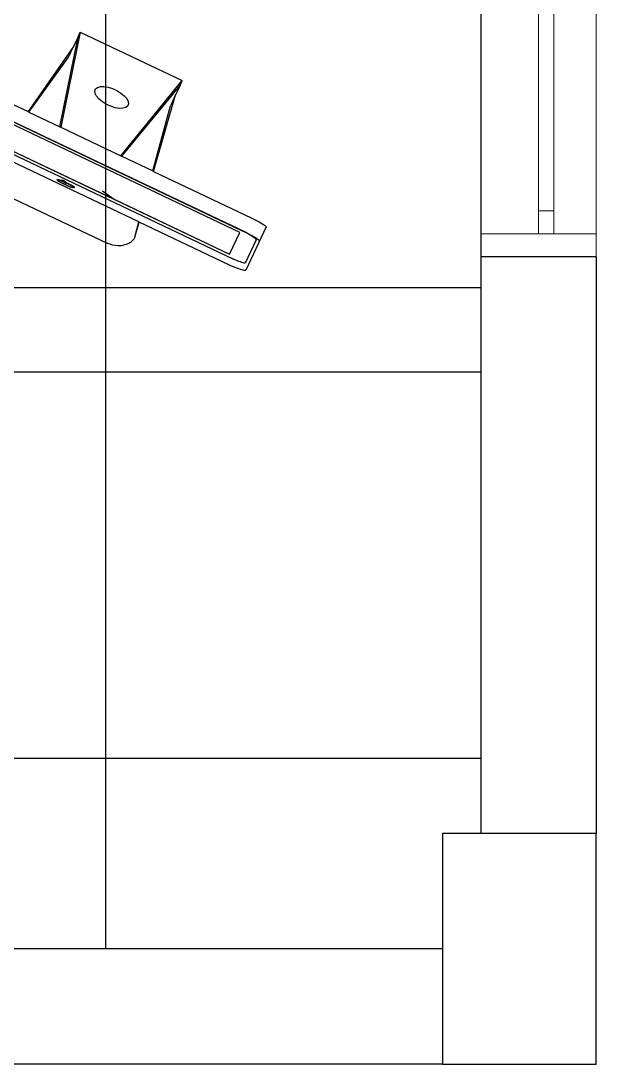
# Model space of a CAD drawing. Header units: millimetres. Extents: x 2823 to 2968, y 1352 to 1452.
# Drawn here: x 2933.581 to 2934.33, y 1399.165 to 1400.523 of the extents above; entities that cross this region are included whole.
import ezdxf

# ---------------------------------------------------------------- set-up
doc = ezdxf.new("R2010")
doc.units = ezdxf.units.MM
doc.header["$LTSCALE"] = 0.03
for name, color, linetype, lineweight in [('A-COTAS', 12, 'Continuous', 9), ('A-ESTRUTURA', 164, 'Continuous', 30), ('A-PAREDE', 5, 'Continuous', 30), ('A-VISTA01', 1, 'Continuous', 20), ('A-VISTA03', 3, 'Continuous', 9)]:
    doc.layers.add(name, color=color, linetype=linetype, lineweight=lineweight)
for name, color, linetype in [('A-EQUIPAMENTOS', 252, 'Continuous'), ('A-JANEL', 3, 'Continuous'), ('G_HACHURA', 9, 'Continuous')]:
    doc.layers.add(name, color=color, linetype=linetype)
doc.layers.add('A_lay', color=7, linetype='Continuous', true_color=0x919191)
doc.styles.add('Century Gothic', font='arial.ttf')
doc.dimstyles.new('COTA_250', dxfattribs={"dimscale": 250, "dimtxt": 0.002, "dimasz": 0.00025, "dimexe": 0.00075, "dimexo": 0.00075, "dimgap": 0.0005, "dimtad": 1, "dimzin": 4, "dimdsep": 46, "dimtxsty": 'Century Gothic', "dimblk": 'PU-Tick', "dimcen": 0.001, "dimdle": 0.00075, "dimse1": 1, "dimse2": 1, "dimclrd": 256, "dimclre": 256, "dimclrt": 256, "dimadec": 0, "dimazin": 0, "dimtfac": 1, "dimtix": 1, "dimtmove": 0, "dimatfit": 3, "dimldrblk": 'DOT', "dimfxl": 1, "dimarcsym": 0})

# ---------------------------------------------------------------- blocks, each defined once
blk = doc.blocks.new('PU-Tick')
for p, q in [((0, -1), (0, 1)), ((1, 0), (-1, 0))]:
    blk.add_line(p, q)
at = {"color": 0, "linetype": 'ByBlock', "const_width": 0.15}
blk.add_lwpolyline([(-0.5, -0.5), (0.5, 0.5)], dxfattribs=at)
blk = doc.blocks.new('*D105')
at = {"layer": 'A-COTAS', "lineweight": -2, "transparency": 16777216}
blk.add_line((2921.8423, 1396.473), (2934.2673, 1396.473), dxfattribs=at)
at = {"layer": 'Defpoints', "color": 0, "transparency": 16777216}
for p in [(2934.3298, 1399.1654), (2934.3298, 1396.473), (2921.7798, 1396.4623)]:
    blk.add_point(p, dxfattribs=at)
at = {"layer": 'A-COTAS', "lineweight": -2, "transparency": 16777216, "xscale": 0.0625, "yscale": 0.0625, "zscale": 0.0625, "rotation": 180}
blk.add_blockref('PU-Tick', (2921.7798, 1396.473), dxfattribs=at)
at = {"layer": 'A-COTAS', "lineweight": -2, "transparency": 16777216, "xscale": 0.0625, "yscale": 0.0625, "zscale": 0.0625}
blk.add_blockref('PU-Tick', (2934.3298, 1396.473), dxfattribs=at)
at = {"layer": 'A-COTAS', "transparency": 16777216, "insert": (2928.0548, 1396.8533), "char_height": 0.5, "attachment_point": 5, "style": 'Century Gothic'}
blk.add_mtext('12.55', dxfattribs=at)
blk = doc.blocks.new('_Dot')
at = {"layer": 'G_HACHURA', "color": 0, "lineweight": -2}
blk.add_line((-0.5, 0), (-1, 0), dxfattribs=at)
at = {"layer": 'G_HACHURA', "color": 0, "const_width": 0.5}
blk.add_lwpolyline([(-0.25, 0, 1), (0.25, 0, 1)], format="xyb", close=True, dxfattribs=at)
blk = doc.blocks.new('*D106')
at = {"layer": 'A-COTAS', "lineweight": -2, "transparency": 16777216}
blk.add_line((2934.3923, 1396.473), (2946.2683, 1396.473), dxfattribs=at)
at = {"layer": 'Defpoints', "color": 0, "transparency": 16777216}
for p in [(2946.3308, 1400.2123), (2934.3298, 1399.1654), (2946.3308, 1396.473)]:
    blk.add_point(p, dxfattribs=at)
at = {"layer": 'A-COTAS', "lineweight": -2, "transparency": 16777216, "xscale": 0.0625, "yscale": 0.0625, "zscale": 0.0625, "rotation": 180}
blk.add_blockref('PU-Tick', (2934.3298, 1396.473), dxfattribs=at)
at = {"layer": 'A-COTAS', "lineweight": -2, "transparency": 16777216, "xscale": 0.0625, "yscale": 0.0625, "zscale": 0.0625}
blk.add_blockref('PU-Tick', (2946.3308, 1396.473), dxfattribs=at)
at = {"layer": 'A-COTAS', "transparency": 16777216, "insert": (2940.3303, 1396.8533), "char_height": 0.5, "attachment_point": 5, "style": 'Century Gothic'}
blk.add_mtext('12.00', dxfattribs=at)
blk = doc.blocks.new('janela 1.50 PB')
at = {"layer": 'A-VISTA01', "color": 18, "ltscale": 0.0005, "true_color": 0x000000}
for p, q in [((1.47, 0), (0.03, 0)), ((0.03, -0.15), (1.47, -0.15))]:
    blk.add_line(p, q, dxfattribs=at)
at = {"layer": 'A-VISTA03', "ltscale": 0.0005}
for points in [[(1.5, -0.15), (1.47, -0.15), (1.47, 0), (1.5, 0)], [(1.44, -0.095), (0.78, -0.095), (0.78, -0.075), (1.44, -0.075)], [(1.47, -0.095), (1.44, -0.095), (1.44, -0.075), (1.47, -0.075)]]:
    blk.add_lwpolyline(points, close=True, dxfattribs=at)
blk = doc.blocks.new('Adminidtração')
at = {"layer": 'A_lay'}
h = blk.add_hatch(dxfattribs=at)
h.set_pattern_fill('ANSI37', color=256, scale=4.9, angle=45)
h.set_pattern_definition([(90, (-0.43, 0), (-0.6125, 6e-17), []), (180, (-0.43, 0), (-6e-17, -0.6125), [])])
h.paths.add_polyline_path([(207820.3417, 9278530.5822), (207820.3417, 9278530.5522), (207820.3417, 9278529.6522), (207822.9417, 9278529.6522), (207822.9417, 9278532.9522), (207822.8767, 9278532.9522), (207822.8467, 9278532.9522), (207821.4067, 9278532.9522), (207821.3767, 9278532.9522), (207821.2517, 9278532.9522), (207821.2517, 9278532.9522), (207821.2217, 9278532.9522), (207821.043, 9278532.9522), (207820.9747, 9278532.9522), (207820.8913, 9278532.9522), (207820.4217, 9278532.9522), (207820.3917, 9278532.9522), (207820.3417, 9278532.9522), (207820.3417, 9278532.0522), (207820.3417, 9278532.0222)])
at = {"layer": 'A-EQUIPAMENTOS'}
for p, q in [((207820.8628, 9278530.8447), (207820.7301, 9278530.7816)), ((207820.8628, 9278530.8447), (207820.8881, 9278530.721)), ((207820.8657, 9278530.8386), (207820.8628, 9278530.8447)), ((207820.8893, 9278530.7216), (207820.8657, 9278530.8386)), ((207820.8657, 9278530.8386), (207820.8716, 9278530.8261)), ((207820.8716, 9278530.8261), (207820.9308, 9278530.7413)), ((207820.8783, 9278530.8121), (207820.8716, 9278530.8261)), ((207820.9296, 9278530.7407), (207820.8783, 9278530.8121)), ((207821.0548, 9278530.8002), (207820.9308, 9278530.7413)), ((207821.0634, 9278530.7822), (207820.6491, 9278530.5852)), ((207820.81, 9278530.6838), (207820.7301, 9278530.7816)), ((207820.733, 9278530.7754), (207820.7301, 9278530.7816)), ((207820.8088, 9278530.6833), (207820.733, 9278530.7754)), ((207820.733, 9278530.7754), (207820.7389, 9278530.763)), ((207820.8266, 9278530.773), (207820.8208, 9278530.7712)), ((207820.832, 9278530.7739), (207820.8266, 9278530.773)), ((207820.8367, 9278530.7738), (207820.832, 9278530.7739)), ((207820.8404, 9278530.7728), (207820.8367, 9278530.7738)), ((207820.8429, 9278530.7708), (207820.8404, 9278530.7728)), ((207820.7674, 9278530.6636), (207820.7389, 9278530.763)), ((207820.7389, 9278530.763), (207820.7456, 9278530.7489)), ((207820.8057, 9278530.7619), (207820.8024, 9278530.7582)), ((207820.81, 9278530.7655), (207820.8057, 9278530.7619)), ((207820.8152, 9278530.7687), (207820.81, 9278530.7655)), ((207820.8208, 9278530.7712), (207820.8152, 9278530.7687)), ((207820.8384, 9278530.7575), (207820.8417, 9278530.7612)), ((207820.8417, 9278530.7612), (207820.8436, 9278530.7649)), ((207820.844, 9278530.7681), (207820.8429, 9278530.7708)), ((207820.8436, 9278530.7649), (207820.844, 9278530.7681)), ((207821.0755, 9278530.7453), (207820.6642, 9278530.5497)), ((207821.0704, 9278530.7468), (207820.6687, 9278530.5558)), ((207820.7685, 9278530.6641), (207820.7456, 9278530.7489)), ((207820.8005, 9278530.7545), (207820.8001, 9278530.7513)), ((207820.8001, 9278530.7513), (207820.8011, 9278530.7486)), ((207820.8024, 9278530.7582), (207820.8005, 9278530.7545)), ((207820.8011, 9278530.7486), (207820.8036, 9278530.7466)), ((207820.8036, 9278530.7466), (207820.8074, 9278530.7456)), ((207820.8074, 9278530.7456), (207820.8121, 9278530.7455)), ((207820.8121, 9278530.7455), (207820.8175, 9278530.7464)), ((207820.8175, 9278530.7464), (207820.8232, 9278530.7482)), ((207821.0703, 9278530.7469), (207820.8188, 9278530.6273)), ((207820.8232, 9278530.7482), (207820.8289, 9278530.7507)), ((207820.8289, 9278530.7507), (207820.8341, 9278530.7539)), ((207820.8341, 9278530.7539), (207820.8384, 9278530.7575)), ((207820.6537, 9278530.5868), (207820.9864, 9278530.745)), ((207820.6552, 9278530.5842), (207820.9725, 9278530.7351)), ((207820.9296, 9278530.7407), (207820.8893, 9278530.7216)), ((207820.9308, 9278530.7413), (207820.9296, 9278530.7407)), ((207820.8881, 9278530.721), (207820.81, 9278530.6838)), ((207820.8893, 9278530.7216), (207820.8881, 9278530.721)), ((207820.8088, 9278530.6833), (207820.7685, 9278530.6641)), ((207820.7865, 9278530.5977), (207820.9697, 9278530.6848)), ((207820.81, 9278530.6838), (207820.8088, 9278530.6833)), ((207820.7685, 9278530.6641), (207820.7674, 9278530.6636)), ((207820.7674, 9278530.6636), (207820.6405, 9278530.6032)), ((207820.8821, 9278530.65), (207820.8824, 9278530.6502)), ((207820.8824, 9278530.6502), (207820.8829, 9278530.6505)), ((207820.8829, 9278530.6505), (207820.8833, 9278530.6508)), ((207820.8833, 9278530.6508), (207820.8839, 9278530.6511)), ((207820.8836, 9278530.6502), (207820.8842, 9278530.6505)), ((207820.8839, 9278530.6511), (207820.8845, 9278530.6515)), ((207820.8842, 9278530.6505), (207820.8848, 9278530.6508)), ((207820.8845, 9278530.6515), (207820.8851, 9278530.6518)), ((207820.8848, 9278530.6508), (207820.8854, 9278530.6512)), ((207820.8857, 9278530.6505), (207820.8848, 9278530.6501)), ((207820.8854, 9278530.6505), (207820.8848, 9278530.6502)), ((207820.8851, 9278530.6518), (207820.8858, 9278530.6522)), ((207820.8854, 9278530.6512), (207820.8861, 9278530.6515)), ((207820.8859, 9278530.6509), (207820.8854, 9278530.6505)), ((207820.8866, 9278530.6509), (207820.8857, 9278530.6505)), ((207820.8858, 9278530.6522), (207820.8865, 9278530.6526)), ((207820.8863, 9278530.6511), (207820.8859, 9278530.6509)), ((207820.8861, 9278530.6515), (207820.8868, 9278530.6519)), ((207820.8866, 9278530.6514), (207820.8863, 9278530.6511)), ((207820.8865, 9278530.6526), (207820.8868, 9278530.6519)), ((207820.8865, 9278530.6526), (207820.8866, 9278530.6525)), ((207820.8866, 9278530.6525), (207820.8869, 9278530.6519)), ((207820.8868, 9278530.6516), (207820.8866, 9278530.6514)), ((207820.8875, 9278530.6513), (207820.8866, 9278530.6509)), ((207820.8868, 9278530.6519), (207820.8869, 9278530.6518)), ((207820.8869, 9278530.6517), (207820.8868, 9278530.6516)), ((207820.8871, 9278530.652), (207820.8869, 9278530.6519)), ((207820.8869, 9278530.6519), (207820.8869, 9278530.6518)), ((207820.8869, 9278530.6518), (207820.8869, 9278530.6517)), ((207820.8871, 9278530.652), (207820.8875, 9278530.6513)), ((207820.8883, 9278530.6517), (207820.8875, 9278530.6513)), ((207820.8892, 9278530.6521), (207820.8883, 9278530.6517)), ((207820.89, 9278530.6524), (207820.8892, 9278530.6521)), ((207820.8896, 9278530.6516), (207820.8894, 9278530.6513)), ((207820.8894, 9278530.6513), (207820.8894, 9278530.6512)), ((207820.8894, 9278530.6512), (207820.8896, 9278530.6511)), ((207820.89, 9278530.6519), (207820.8896, 9278530.6516)), ((207820.8896, 9278530.6511), (207820.89, 9278530.6512)), ((207820.8908, 9278530.6528), (207820.89, 9278530.6524)), ((207820.8905, 9278530.6523), (207820.89, 9278530.6519)), ((207820.89, 9278530.6512), (207820.8906, 9278530.6514)), ((207820.89, 9278530.65), (207820.8904, 9278530.6503)), ((207820.8904, 9278530.6503), (207820.8908, 9278530.6505)), ((207820.8913, 9278530.6528), (207820.8905, 9278530.6523)), ((207820.8906, 9278530.6514), (207820.8914, 9278530.6516)), ((207820.8915, 9278530.653), (207820.8908, 9278530.6528)), ((207820.8908, 9278530.6505), (207820.8911, 9278530.6507)), ((207820.8911, 9278530.6507), (207820.8915, 9278530.651)), ((207820.8922, 9278530.6533), (207820.8913, 9278530.6528)), ((207820.8914, 9278530.6516), (207820.8923, 9278530.6519)), ((207820.8922, 9278530.6533), (207820.8915, 9278530.653)), ((207820.8915, 9278530.651), (207820.8918, 9278530.6512)), ((207820.8918, 9278530.6512), (207820.8921, 9278530.6514)), ((207820.8919, 9278530.6539), (207820.8922, 9278530.6533)), ((207820.8921, 9278530.6514), (207820.8924, 9278530.6516)), ((207820.8923, 9278530.6519), (207820.8933, 9278530.6523)), ((207820.8924, 9278530.6516), (207820.8926, 9278530.6518)), ((207820.8926, 9278530.6518), (207820.8929, 9278530.652)), ((207820.8929, 9278530.652), (207820.8931, 9278530.6522)), ((207820.893, 9278530.653), (207820.8933, 9278530.6523)), ((207820.8931, 9278530.6522), (207820.8933, 9278530.6523)), ((207820.8341, 9278530.6381), (207820.8188, 9278530.6273)), ((207820.8705, 9278530.6429), (207820.8708, 9278530.6424)), ((207820.8707, 9278530.6434), (207820.8706, 9278530.6432)), ((207820.8709, 9278530.6436), (207820.8707, 9278530.6434)), ((207820.8709, 9278530.6425), (207820.8708, 9278530.6424)), ((207820.8708, 9278530.6424), (207820.8709, 9278530.6423)), ((207820.8712, 9278530.6439), (207820.8709, 9278530.6436)), ((207820.871, 9278530.6427), (207820.8709, 9278530.6425)), ((207820.8709, 9278530.6423), (207820.871, 9278530.6422)), ((207820.8712, 9278530.6429), (207820.871, 9278530.6427)), ((207820.8712, 9278530.6422), (207820.871, 9278530.6422)), ((207820.8716, 9278530.6442), (207820.8712, 9278530.6439)), ((207820.8715, 9278530.6432), (207820.8712, 9278530.6429)), ((207820.8712, 9278530.6422), (207820.8715, 9278530.6422)), ((207820.8719, 9278530.6435), (207820.8715, 9278530.6432)), ((207820.8715, 9278530.6422), (207820.8718, 9278530.6422)), ((207820.872, 9278530.6445), (207820.8716, 9278530.6442)), ((207820.8718, 9278530.6422), (207820.8723, 9278530.6423)), ((207820.8719, 9278530.6435), (207820.8723, 9278530.6438)), ((207820.8726, 9278530.6449), (207820.872, 9278530.6445)), ((207820.872, 9278530.6445), (207820.8723, 9278530.6438)), ((207820.8729, 9278530.6442), (207820.8723, 9278530.6438)), ((207820.8725, 9278530.6424), (207820.8723, 9278530.6423)), ((207820.8725, 9278530.6424), (207820.8727, 9278530.6424)), ((207820.8733, 9278530.6453), (207820.8726, 9278530.6449)), ((207820.8727, 9278530.6424), (207820.873, 9278530.6425)), ((207820.8736, 9278530.6446), (207820.8729, 9278530.6442)), ((207820.873, 9278530.6425), (207820.8733, 9278530.6425)), ((207820.8741, 9278530.6457), (207820.8733, 9278530.6453)), ((207820.8733, 9278530.6425), (207820.8736, 9278530.6426)), ((207820.8744, 9278530.645), (207820.8736, 9278530.6446)), ((207820.8736, 9278530.6426), (207820.8739, 9278530.6427)), ((207820.8739, 9278530.6427), (207820.8742, 9278530.6428)), ((207820.8749, 9278530.6461), (207820.8741, 9278530.6457)), ((207820.8745, 9278530.6429), (207820.8742, 9278530.6428)), ((207820.8752, 9278530.6455), (207820.8744, 9278530.645)), ((207820.8749, 9278530.643), (207820.8745, 9278530.6429)), ((207820.8758, 9278530.6466), (207820.8749, 9278530.6461)), ((207820.8749, 9278530.643), (207820.8752, 9278530.6431)), ((207820.8761, 9278530.6459), (207820.8752, 9278530.6455)), ((207820.8752, 9278530.6431), (207820.8756, 9278530.6432)), ((207820.8756, 9278530.6432), (207820.876, 9278530.6433)), ((207820.8767, 9278530.6471), (207820.8758, 9278530.6466)), ((207820.876, 9278530.6433), (207820.8764, 9278530.6435)), ((207820.877, 9278530.6464), (207820.8761, 9278530.6459)), ((207820.8764, 9278530.6435), (207820.8768, 9278530.6436)), ((207820.8776, 9278530.6475), (207820.8767, 9278530.6471)), ((207820.8768, 9278530.6436), (207820.8773, 9278530.6438)), ((207820.8779, 9278530.6468), (207820.877, 9278530.6464)), ((207820.8773, 9278530.6438), (207820.8777, 9278530.644)), ((207820.8785, 9278530.6479), (207820.8776, 9278530.6475)), ((207820.8777, 9278530.644), (207820.8782, 9278530.6442)), ((207820.8788, 9278530.6473), (207820.8779, 9278530.6468)), ((207820.8782, 9278530.6442), (207820.8787, 9278530.6444)), ((207820.8795, 9278530.6484), (207820.8785, 9278530.6479)), ((207820.8787, 9278530.6444), (207820.8792, 9278530.6447)), ((207820.8798, 9278530.6477), (207820.8788, 9278530.6473)), ((207820.8792, 9278530.6447), (207820.8797, 9278530.6449)), ((207820.8804, 9278530.6488), (207820.8795, 9278530.6484)), ((207820.8797, 9278530.6449), (207820.8802, 9278530.6452)), ((207820.8807, 9278530.6481), (207820.8798, 9278530.6477)), ((207820.8802, 9278530.6452), (207820.8807, 9278530.6454)), ((207820.8813, 9278530.6491), (207820.8804, 9278530.6488)), ((207820.8816, 9278530.6485), (207820.8807, 9278530.6481)), ((207820.8807, 9278530.6454), (207820.8811, 9278530.6456)), ((207820.8811, 9278530.6456), (207820.8815, 9278530.6459)), ((207820.8817, 9278530.6493), (207820.8813, 9278530.6491)), ((207820.8815, 9278530.6459), (207820.8818, 9278530.646)), ((207820.8816, 9278530.6495), (207820.8817, 9278530.6496)), ((207820.8816, 9278530.6494), (207820.8816, 9278530.6495)), ((207820.8816, 9278530.6494), (207820.8817, 9278530.6493)), ((207820.8824, 9278530.6488), (207820.8816, 9278530.6485)), ((207820.8817, 9278530.6496), (207820.8819, 9278530.6498)), ((207820.8817, 9278530.6493), (207820.8819, 9278530.6487)), ((207820.8818, 9278530.646), (207820.882, 9278530.6461)), ((207820.8819, 9278530.6498), (207820.8821, 9278530.65)), ((207820.8819, 9278530.6488), (207820.882, 9278530.649)), ((207820.8823, 9278530.6489), (207820.8819, 9278530.6487)), ((207820.8819, 9278530.6487), (207820.8819, 9278530.6488)), ((207820.882, 9278530.649), (207820.8822, 9278530.6491)), ((207820.882, 9278530.6461), (207820.8823, 9278530.6463)), ((207820.8822, 9278530.6491), (207820.8824, 9278530.6493)), ((207820.8827, 9278530.6491), (207820.8823, 9278530.6489)), ((207820.8823, 9278530.6489), (207820.8824, 9278530.6488)), ((207820.8823, 9278530.6463), (207820.8825, 9278530.6464)), ((207820.8824, 9278530.6493), (207820.8828, 9278530.6496)), ((207820.8832, 9278530.6492), (207820.8824, 9278530.6488)), ((207820.8825, 9278530.6464), (207820.8828, 9278530.6465)), ((207820.8834, 9278530.6495), (207820.8827, 9278530.6491)), ((207820.8828, 9278530.6496), (207820.8832, 9278530.6499)), ((207820.8828, 9278530.6465), (207820.883, 9278530.6466)), ((207820.883, 9278530.6466), (207820.8833, 9278530.6468)), ((207820.8832, 9278530.6499), (207820.8836, 9278530.6502)), ((207820.884, 9278530.6497), (207820.8832, 9278530.6492)), ((207820.8833, 9278530.6468), (207820.8836, 9278530.6469)), ((207820.8841, 9278530.6498), (207820.8834, 9278530.6495)), ((207820.8836, 9278530.6469), (207820.8838, 9278530.647)), ((207820.8838, 9278530.647), (207820.8841, 9278530.6471)), ((207820.8848, 9278530.6501), (207820.884, 9278530.6497)), ((207820.8848, 9278530.6502), (207820.8841, 9278530.6498)), ((207820.8841, 9278530.6471), (207820.8843, 9278530.6472)), ((207820.8843, 9278530.6472), (207820.8846, 9278530.6473)), ((207820.8846, 9278530.6473), (207820.885, 9278530.6475)), ((207820.885, 9278530.6475), (207820.8854, 9278530.6477)), ((207820.8854, 9278530.6477), (207820.8858, 9278530.6478)), ((207820.8858, 9278530.6478), (207820.8863, 9278530.6481)), ((207820.8863, 9278530.6481), (207820.8867, 9278530.6483)), ((207820.8867, 9278530.6483), (207820.8872, 9278530.6485)), ((207820.8872, 9278530.6485), (207820.8877, 9278530.6487)), ((207820.8877, 9278530.6487), (207820.8881, 9278530.6489)), ((207820.8881, 9278530.6489), (207820.8885, 9278530.6491)), ((207820.8885, 9278530.6491), (207820.8889, 9278530.6494)), ((207820.8889, 9278530.6494), (207820.8893, 9278530.6496)), ((207820.8893, 9278530.6496), (207820.8896, 9278530.6498)), ((207820.8896, 9278530.6498), (207820.89, 9278530.65)), ((207820.8188, 9278530.6273), (207820.6686, 9278530.5559)), ((207820.9649, 9278530.6354), (207820.8279, 9278530.5703)), ((207820.6281, 9278530.5967), (207820.6262, 9278530.5955)), ((207820.6303, 9278530.598), (207820.6281, 9278530.5967)), ((207820.6326, 9278530.5993), (207820.6303, 9278530.598)), ((207820.6352, 9278530.6006), (207820.6326, 9278530.5993)), ((207820.6378, 9278530.6019), (207820.6352, 9278530.6006)), ((207820.6405, 9278530.6032), (207820.6378, 9278530.6019)), ((207820.6696, 9278530.5421), (207820.7863, 9278530.5976)), ((207820.7863, 9278530.5976), (207820.7865, 9278530.5977)), ((207820.7919, 9278530.578), (207820.7863, 9278530.5976)), ((207820.7919, 9278530.578), (207820.7865, 9278530.5977)), ((207820.6214, 9278530.5918), (207820.621, 9278530.5912)), ((207820.621, 9278530.5912), (207820.621, 9278530.5907)), ((207820.621, 9278530.5912), (207820.6476, 9278530.5349)), ((207820.6221, 9278530.5925), (207820.6214, 9278530.5918)), ((207820.6231, 9278530.5934), (207820.6221, 9278530.5925)), ((207820.6245, 9278530.5944), (207820.6231, 9278530.5934)), ((207820.6262, 9278530.5955), (207820.6245, 9278530.5944)), ((207820.6438, 9278530.5825), (207820.6412, 9278530.5812)), ((207820.6426, 9278530.5811), (207820.6452, 9278530.5826)), ((207820.6464, 9278530.5839), (207820.6438, 9278530.5825)), ((207820.6452, 9278530.5826), (207820.6479, 9278530.584)), ((207820.6491, 9278530.5852), (207820.6464, 9278530.5839)), ((207820.6479, 9278530.584), (207820.6508, 9278530.5854)), ((207820.6508, 9278530.5854), (207820.6537, 9278530.5868)), ((207820.6686, 9278530.5559), (207820.6552, 9278530.5842)), ((207820.63, 9278530.5737), (207820.6296, 9278530.5731)), ((207820.6296, 9278530.5731), (207820.6296, 9278530.5727)), ((207820.6307, 9278530.5744), (207820.63, 9278530.5737)), ((207820.6317, 9278530.5753), (207820.6307, 9278530.5744)), ((207820.6331, 9278530.5763), (207820.6317, 9278530.5753)), ((207820.6348, 9278530.5774), (207820.6331, 9278530.5763)), ((207820.6339, 9278530.5747), (207820.6343, 9278530.5754)), ((207820.6339, 9278530.5743), (207820.6339, 9278530.5747)), ((207820.6339, 9278530.5743), (207820.6482, 9278530.5442)), ((207820.6343, 9278530.5754), (207820.6352, 9278530.5763)), ((207820.6367, 9278530.5786), (207820.6348, 9278530.5774)), ((207820.6352, 9278530.5763), (207820.6365, 9278530.5773)), ((207820.6365, 9278530.5773), (207820.6382, 9278530.5785)), ((207820.6389, 9278530.5799), (207820.6367, 9278530.5786)), ((207820.6382, 9278530.5785), (207820.6402, 9278530.5798)), ((207820.6412, 9278530.5812), (207820.6389, 9278530.5799)), ((207820.6402, 9278530.5798), (207820.6426, 9278530.5811)), ((207820.7919, 9278530.578), (207820.7933, 9278530.5755)), ((207820.7933, 9278530.5755), (207820.7953, 9278530.5732)), ((207820.7953, 9278530.5732), (207820.7976, 9278530.5712)), ((207820.7976, 9278530.5712), (207820.8002, 9278530.5696)), ((207820.8002, 9278530.5696), (207820.8032, 9278530.5683)), ((207820.8207, 9278530.5677), (207820.8244, 9278530.5688)), ((207820.8244, 9278530.5688), (207820.8279, 9278530.5703)), ((207820.6687, 9278530.5558), (207820.6686, 9278530.5559)), ((207820.8032, 9278530.5683), (207820.8064, 9278530.5674)), ((207820.8064, 9278530.5674), (207820.8098, 9278530.5669)), ((207820.8098, 9278530.5669), (207820.8134, 9278530.5667)), ((207820.8134, 9278530.5667), (207820.8171, 9278530.567)), ((207820.8171, 9278530.567), (207820.8207, 9278530.5677)), ((207820.6482, 9278530.5442), (207820.6485, 9278530.5441)), ((207820.6485, 9278530.5441), (207820.6495, 9278530.5442)), ((207820.6495, 9278530.5442), (207820.6509, 9278530.5445)), ((207820.6509, 9278530.5445), (207820.6525, 9278530.545)), ((207820.6525, 9278530.545), (207820.6545, 9278530.5457)), ((207820.6545, 9278530.5457), (207820.6567, 9278530.5465)), ((207820.6567, 9278530.5465), (207820.6591, 9278530.5474)), ((207820.6591, 9278530.5474), (207820.6616, 9278530.5485)), ((207820.6616, 9278530.5485), (207820.6642, 9278530.5497)), ((207820.6668, 9278530.5408), (207820.6696, 9278530.5421)), ((207820.6476, 9278530.5349), (207820.6479, 9278530.5346)), ((207820.6479, 9278530.5346), (207820.6486, 9278530.5345)), ((207820.6486, 9278530.5345), (207820.6496, 9278530.5346)), ((207820.6496, 9278530.5346), (207820.651, 9278530.5349)), ((207820.651, 9278530.5349), (207820.6526, 9278530.5353)), ((207820.6526, 9278530.5353), (207820.6545, 9278530.5359)), ((207820.6545, 9278530.5359), (207820.6567, 9278530.5366)), ((207820.6567, 9278530.5366), (207820.659, 9278530.5375)), ((207820.659, 9278530.5375), (207820.6615, 9278530.5385)), ((207820.6615, 9278530.5385), (207820.6642, 9278530.5396)), ((207820.6642, 9278530.5396), (207820.6668, 9278530.5408))]:
    blk.add_line(p, q, dxfattribs=at)
blk.add_lwpolyline([(207820.3417, 9278530.4022), (207821.8417, 9278530.4022), (207821.8417, 9278530.9022), (207820.3417, 9278530.9022)], close=True, dxfattribs=at)
at = {"layer": 'A-ESTRUTURA'}
blk.add_lwpolyline([(207820.1917, 9278529.8022), (207820.3917, 9278529.8022), (207820.3917, 9278529.5022), (207820.1917, 9278529.5022)], close=True, dxfattribs=at)
at = {"layer": 'A-PAREDE'}
blk.add_line((207820.1917, 9278530.5522), (207820.3417, 9278530.5522), dxfattribs=at)
for points in [[(207820.1917, 9278530.5522), (207820.1917, 9278529.8022)], [(207820.3417, 9278530.5522), (207820.3417, 9278529.8022)], [(207820.3917, 9278529.6522), (207822.9417, 9278529.6522)], [(207820.3917, 9278529.5022), (207825.6917, 9278529.5022)]]:
    blk.add_lwpolyline(points, dxfattribs=at)
at = {"layer": 'A-JANEL', "rotation": 270}
blk.add_blockref('janela 1.50 PB', (207820.3417, 9278532.0522), dxfattribs=at)
blk = doc.blocks.new('arq geral tgov')
at = {"layer": 'A-PAREDE', "xscale": -1, "rotation": 359.9999999998639}
blk.add_blockref('Adminidtração', (207856.8899, -9278532.2426), dxfattribs=at)
at = {"layer": 'A-COTAS'}
for base, p1, p2, picture, middle in [((48.6993, -5.4327), (36.6982, -2.7403), (48.6993, -1.6935), '*D106', (42.6987, -5.0524)), ((36.6982, -5.4327), (24.1482, -5.4435), (36.6982, -2.7403), '*D105', (30.4232, -5.0524))]:
    dim = blk.add_linear_dim(base=base, p1=p1, p2=p2, dimstyle='COTA_250', dxfattribs=at)
    dim.commit()
    dim.dimension.update_dxf_attribs({"geometry": picture, "text_midpoint": middle, "insert": (-2897.6316, -1401.9058)})

msp = doc.modelspace()

# ---------------------------------------------------------------- block references
msp.add_blockref('arq geral tgov', (2897.6316, 1401.9058))

doc.saveas('drawing.dxf')
